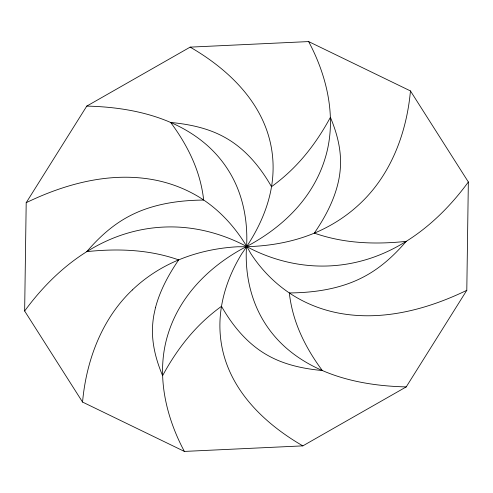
<?xml version="1.0" encoding="UTF-8"?>
<svg xmlns="http://www.w3.org/2000/svg" width="493" height="493" viewBox="0 0 493 493"><rect width="100%" height="100%" fill="white"/><g stroke="black" fill="none" stroke-linecap="round" stroke-linejoin="round"><path stroke-width="0.74" d="M24.65 311.021L26.197 202.697L86.774 106.1L190.15 47.131L308.624 41.578L410.453 90.934L468.344 181.979L466.797 290.303L406.22 386.9L302.844 445.869L184.376 451.422L82.547 402.066L24.65 311.021C50.496 275.612 85.72 245.126 128.519 232.881A137.584 123.342 -18 0 1 164.945 227.026C194.92 225.819 224.814 234.07 250.838 248.762C274.632 260.735 301.389 266.984 328.055 265.974A137.584 123.342 -18 0 0 364.481 260.125C407.28 247.868 442.504 217.388 468.35 181.979M82.547 402.066C86.257 360.722 101.706 318.983 132.309 289.983M410.453 90.934C406.743 132.278 391.294 174.017 360.691 203.017A137.738 123.484 -18 0 1 327.87 226.718C300.373 241.502 268.808 247.073 237.817 246.759C212.594 248.121 187.488 254.394 165.137 266.282A137.738 123.484 -18 0 0 132.309 289.983M26.197 202.697C65.637 183.606 110.715 171.533 154.549 179.945A137.744 123.484 -18 0 1 191.598 192.849C217.136 206.025 237.071 228.16 250.604 253.254C263.237 272.82 280.733 289.323 301.402 300.151A137.744 123.484 -18 0 0 338.445 313.061C382.285 321.461 427.363 309.401 466.803 290.309M86.774 106.1C129.271 107.043 174.208 116.434 206.998 145.195A137.59 123.349 -18 0 1 228.727 170.886C243.61 194.661 248.589 223.514 246.284 251.202C245.496 275.883 251.159 301.038 264.273 322.12A137.584 123.342 -18 0 0 286.002 347.811C318.792 376.56 363.723 385.957 406.22 386.9M190.15 47.125C224.888 67.202 257.303 96.788 268.74 136.462A137.738 123.484 -18 0 1 272.968 173.068C271.631 202.401 258.776 229.935 241.921 253.513C229.572 273.51 221.209 296.336 220.032 319.932A137.738 123.484 -18 0 0 224.253 356.544C235.703 396.206 268.106 425.798 302.85 445.875M308.624 41.578C327.562 76.97 337.261 119.608 324.979 158.814A137.584 123.342 -18 0 1 310.282 190.36C293.822 216.051 269.012 235.401 241.946 248.947C218.448 261.956 197.323 279.938 182.718 302.64A137.584 123.342 -18 0 0 168.014 334.186C155.739 373.392 165.438 416.03 184.37 451.422M155.461 307.706L153.896 314.904A108.411 97.189 -18 0 0 152.565 335.665C153.311 349.506 157.255 362.959 162.604 375.672C174.263 354.085 188.93 333.909 207.387 317.615A169.438 151.899 -18 0 1 221.493 306.319C231.217 323.346 243.665 339.184 259.879 350.468A108.411 97.189 -18 0 0 278.822 360.747C292.657 366.41 307.49 369.146 322.323 370.539C308.686 352.15 297.489 331.573 292.17 309.173A169.444 151.906 -18 0 1 289.305 292.941C310.75 292.762 332.448 290.032 352.483 282.058A108.411 97.189 -18 0 0 372.751 271.575C385.434 263.361 396.427 252.817 406.214 241.367C381.28 243.998 355.792 243.832 331.284 238.057A169.426 151.887 -18 0 1 314.312 233.121C325.725 216.458 335.394 198.118 339.104 178.096A108.417 97.189 -18 0 0 340.435 157.335C339.689 143.494 335.745 130.041 330.39 117.328C318.737 138.915 304.07 159.091 285.613 175.385A169.45 151.912 -18 0 1 271.501 186.681C261.783 169.654 249.335 153.816 233.121 142.539A108.411 97.189 -18 0 0 214.178 132.253C200.343 126.59 185.51 123.854 170.677 122.461C184.314 140.856 195.511 161.427 200.83 183.827A169.432 151.893 -18 0 1 203.689 200.059C182.25 200.238 160.552 202.968 140.517 210.942A108.411 97.189 -18 0 0 120.243 221.425C107.566 229.639 96.573 240.183 86.78 251.633C111.72 249.002 137.202 249.168 161.71 254.943A169.438 151.899 -18 0 1 178.688 259.879C168.637 274.539 160.022 290.432 155.461 307.706"/></g></svg>
